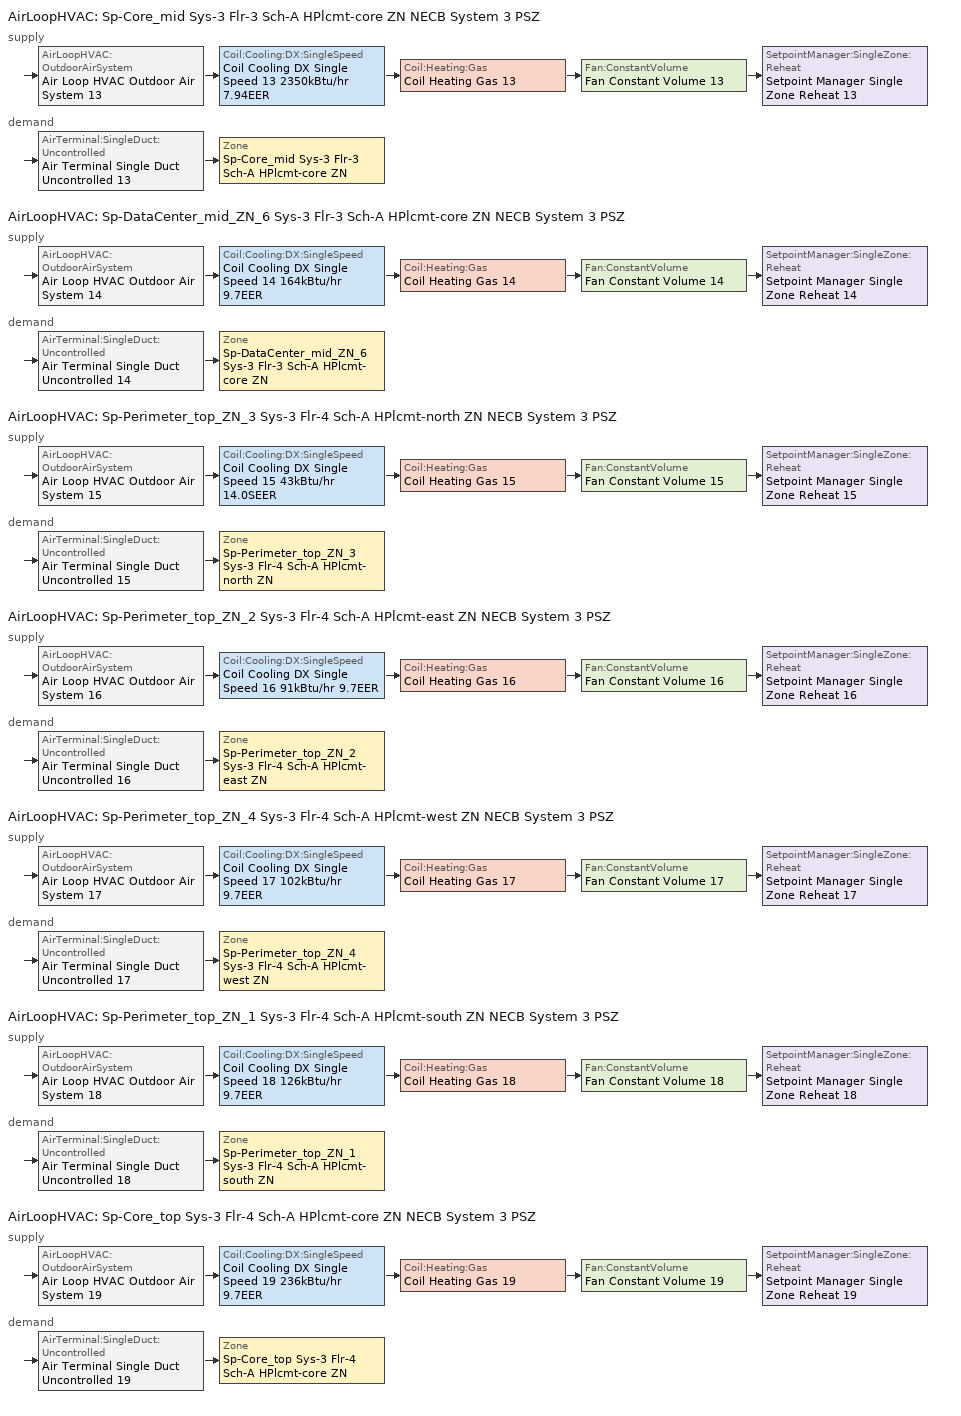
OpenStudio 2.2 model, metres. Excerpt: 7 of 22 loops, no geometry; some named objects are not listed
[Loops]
AirLoopHVAC 'Sp-Core_mid Sys-3 Flr-3 Sch-A HPlcmt-core ZN NECB System 3 PSZ'
 supply: AirLoopHVAC:OutdoorAirSystem 'Air Loop HVAC Outdoor Air System 13' > Coil:Cooling:DX:SingleSpeed 'Coil Cooling DX Single Speed 13 2350kBtu/hr 7.94EER' > Coil:Heating:Gas 'Coil Heating Gas 13' > Fan:ConstantVolume 'Fan Constant Volume 13' > SetpointManager:SingleZone:Reheat 'Setpoint Manager Single Zone Reheat 13'
 demand: AirTerminal:SingleDuct:Uncontrolled 'Air Terminal Single Duct Uncontrolled 13' > Zone 'Sp-Core_mid Sys-3 Flr-3 Sch-A HPlcmt-core ZN'
AirLoopHVAC 'Sp-DataCenter_mid_ZN_6 Sys-3 Flr-3 Sch-A HPlcmt-core ZN NECB System 3 PSZ'
 supply: AirLoopHVAC:OutdoorAirSystem 'Air Loop HVAC Outdoor Air System 14' > Coil:Cooling:DX:SingleSpeed 'Coil Cooling DX Single Speed 14 164kBtu/hr 9.7EER' > Coil:Heating:Gas 'Coil Heating Gas 14' > Fan:ConstantVolume 'Fan Constant Volume 14' > SetpointManager:SingleZone:Reheat 'Setpoint Manager Single Zone Reheat 14'
 demand: AirTerminal:SingleDuct:Uncontrolled 'Air Terminal Single Duct Uncontrolled 14' > Zone 'Sp-DataCenter_mid_ZN_6 Sys-3 Flr-3 Sch-A HPlcmt-core ZN'
AirLoopHVAC 'Sp-Perimeter_top_ZN_3 Sys-3 Flr-4 Sch-A HPlcmt-north ZN NECB System 3 PSZ'
 supply: AirLoopHVAC:OutdoorAirSystem 'Air Loop HVAC Outdoor Air System 15' > Coil:Cooling:DX:SingleSpeed 'Coil Cooling DX Single Speed 15 43kBtu/hr 14.0SEER' > Coil:Heating:Gas 'Coil Heating Gas 15' > Fan:ConstantVolume 'Fan Constant Volume 15' > SetpointManager:SingleZone:Reheat 'Setpoint Manager Single Zone Reheat 15'
 demand: AirTerminal:SingleDuct:Uncontrolled 'Air Terminal Single Duct Uncontrolled 15' > Zone 'Sp-Perimeter_top_ZN_3 Sys-3 Flr-4 Sch-A HPlcmt-north ZN'
AirLoopHVAC 'Sp-Perimeter_top_ZN_2 Sys-3 Flr-4 Sch-A HPlcmt-east ZN NECB System 3 PSZ'
 supply: AirLoopHVAC:OutdoorAirSystem 'Air Loop HVAC Outdoor Air System 16' > Coil:Cooling:DX:SingleSpeed 'Coil Cooling DX Single Speed 16 91kBtu/hr 9.7EER' > Coil:Heating:Gas 'Coil Heating Gas 16' > Fan:ConstantVolume 'Fan Constant Volume 16' > SetpointManager:SingleZone:Reheat 'Setpoint Manager Single Zone Reheat 16'
 demand: AirTerminal:SingleDuct:Uncontrolled 'Air Terminal Single Duct Uncontrolled 16' > Zone 'Sp-Perimeter_top_ZN_2 Sys-3 Flr-4 Sch-A HPlcmt-east ZN'
AirLoopHVAC 'Sp-Perimeter_top_ZN_4 Sys-3 Flr-4 Sch-A HPlcmt-west ZN NECB System 3 PSZ'
 supply: AirLoopHVAC:OutdoorAirSystem 'Air Loop HVAC Outdoor Air System 17' > Coil:Cooling:DX:SingleSpeed 'Coil Cooling DX Single Speed 17 102kBtu/hr 9.7EER' > Coil:Heating:Gas 'Coil Heating Gas 17' > Fan:ConstantVolume 'Fan Constant Volume 17' > SetpointManager:SingleZone:Reheat 'Setpoint Manager Single Zone Reheat 17'
 demand: AirTerminal:SingleDuct:Uncontrolled 'Air Terminal Single Duct Uncontrolled 17' > Zone 'Sp-Perimeter_top_ZN_4 Sys-3 Flr-4 Sch-A HPlcmt-west ZN'
AirLoopHVAC 'Sp-Perimeter_top_ZN_1 Sys-3 Flr-4 Sch-A HPlcmt-south ZN NECB System 3 PSZ'
 supply: AirLoopHVAC:OutdoorAirSystem 'Air Loop HVAC Outdoor Air System 18' > Coil:Cooling:DX:SingleSpeed 'Coil Cooling DX Single Speed 18 126kBtu/hr 9.7EER' > Coil:Heating:Gas 'Coil Heating Gas 18' > Fan:ConstantVolume 'Fan Constant Volume 18' > SetpointManager:SingleZone:Reheat 'Setpoint Manager Single Zone Reheat 18'
 demand: AirTerminal:SingleDuct:Uncontrolled 'Air Terminal Single Duct Uncontrolled 18' > Zone 'Sp-Perimeter_top_ZN_1 Sys-3 Flr-4 Sch-A HPlcmt-south ZN'
AirLoopHVAC 'Sp-Core_top Sys-3 Flr-4 Sch-A HPlcmt-core ZN NECB System 3 PSZ'
 supply: AirLoopHVAC:OutdoorAirSystem 'Air Loop HVAC Outdoor Air System 19' > Coil:Cooling:DX:SingleSpeed 'Coil Cooling DX Single Speed 19 236kBtu/hr 9.7EER' > Coil:Heating:Gas 'Coil Heating Gas 19' > Fan:ConstantVolume 'Fan Constant Volume 19' > SetpointManager:SingleZone:Reheat 'Setpoint Manager Single Zone Reheat 19'
 demand: AirTerminal:SingleDuct:Uncontrolled 'Air Terminal Single Duct Uncontrolled 19' > Zone 'Sp-Core_top Sys-3 Flr-4 Sch-A HPlcmt-core ZN'
[Sizing:Zone] Zone Cooling Design Supply Air Temperature Input Method=SupplyAirTemperature; Zone Cooling Design Supply Air Temperature {C}=13; Zone Cooling Design Supply Air Temperature Difference {deltaC}=11.11; Zone Heating Design Supply Air Temperature Input Method=SupplyAirTemperature; Zone Heating Design Supply Air Temperature {C}=43; Zone Heating Design Supply Air Temperature Difference {deltaC}=11.11; Zone Cooling Design Supply Air Humidity Ratio {kg-H2O/kg-air}=0.0085; Zone Heating Design Supply Air Humidity Ratio {kg-H2O/kg-air}=0.008; Zone Heating Sizing Factor=1.3; Zone Cooling Sizing Factor=1.1; Cooling Design Air Flow Method=DesignDay; Heating Design Air Flow Method=DesignDay; Account for Dedicated Outdoor Air System=No; Dedicated Outdoor Air System Control Strategy=NeutralSupplyAir; Dedicated Outdoor Air Low Setpoint Temperature for Design {C}=autosize; Dedicated Outdoor Air High Setpoint Temperature for Design {C}=autosize
Sp-Core_mid Sys-3 Flr-3 Sch-A HPlcmt-core ZN; Sp-DataCenter_mid_ZN_6 Sys-3 Flr-3 Sch-A HPlcmt-core ZN; Sp-Perimeter_top_ZN_3 Sys-3 Flr-4 Sch-A HPlcmt-north ZN; Sp-Perimeter_top_ZN_2 Sys-3 Flr-4 Sch-A HPlcmt-east ZN; Sp-Perimeter_top_ZN_4 Sys-3 Flr-4 Sch-A HPlcmt-west ZN; Sp-Perimeter_top_ZN_1 Sys-3 Flr-4 Sch-A HPlcmt-south ZN; Sp-Core_top Sys-3 Flr-4 Sch-A HPlcmt-core ZN
[Zone equipment]
Sp-Core_mid Sys-3 Flr-3 Sch-A HPlcmt-core ZN: Air Terminal Single Duct Uncontrolled 13, Zone HVAC Baseboard Convective Water 13
Sp-DataCenter_mid_ZN_6 Sys-3 Flr-3 Sch-A HPlcmt-core ZN: Air Terminal Single Duct Uncontrolled 14, Zone HVAC Baseboard Convective Water 14
Sp-Perimeter_top_ZN_3 Sys-3 Flr-4 Sch-A HPlcmt-north ZN: Air Terminal Single Duct Uncontrolled 15, Zone HVAC Baseboard Convective Water 15
Sp-Perimeter_top_ZN_2 Sys-3 Flr-4 Sch-A HPlcmt-east ZN: Air Terminal Single Duct Uncontrolled 16, Zone HVAC Baseboard Convective Water 16
Sp-Perimeter_top_ZN_4 Sys-3 Flr-4 Sch-A HPlcmt-west ZN: Air Terminal Single Duct Uncontrolled 17, Zone HVAC Baseboard Convective Water 17
Sp-Perimeter_top_ZN_1 Sys-3 Flr-4 Sch-A HPlcmt-south ZN: Air Terminal Single Duct Uncontrolled 18, Zone HVAC Baseboard Convective Water 18
Sp-Core_top Sys-3 Flr-4 Sch-A HPlcmt-core ZN: Air Terminal Single Duct Uncontrolled 19, Zone HVAC Baseboard Convective Water 19
[AirLoopHVAC] Design Supply Air Flow Rate {m3/s}=AutoSize
Name | Availability Schedule | Availability Manager
Sp-Core_mid Sys-3 Flr-3 Sch-A HPlcmt-core ZN NECB System 3 PSZ | Sp-Core_mid Sys-3 Flr-3 Sch-A HPlcmt-core ZN NECB System 3 PSZ Occ Sch | Availability Manager Night Cycle 3
Sp-DataCenter_mid_ZN_6 Sys-3 Flr-3 Sch-A HPlcmt-core ZN NECB System 3 PSZ | Sp-DataCenter_mid_ZN_6 Sys-3 Flr-3 Sch-A HPlcmt-core ZN NECB System 3 PSZ Occ Sch | Availability Manager Night Cycle 6
Sp-Perimeter_top_ZN_3 Sys-3 Flr-4 Sch-A HPlcmt-north ZN NECB System 3 PSZ | Sp-Perimeter_top_ZN_3 Sys-3 Flr-4 Sch-A HPlcmt-north ZN NECB System 3 PSZ Occ Sch | Availability Manager Night Cycle 17
Sp-Perimeter_top_ZN_2 Sys-3 Flr-4 Sch-A HPlcmt-east ZN NECB System 3 PSZ | Sp-Perimeter_top_ZN_2 Sys-3 Flr-4 Sch-A HPlcmt-east ZN NECB System 3 PSZ Occ Sch | Availability Manager Night Cycle 16
Sp-Perimeter_top_ZN_4 Sys-3 Flr-4 Sch-A HPlcmt-west ZN NECB System 3 PSZ | Sp-Perimeter_top_ZN_4 Sys-3 Flr-4 Sch-A HPlcmt-west ZN NECB System 3 PSZ Occ Sch | Availability Manager Night Cycle 18
Sp-Perimeter_top_ZN_1 Sys-3 Flr-4 Sch-A HPlcmt-south ZN NECB System 3 PSZ | Sp-Perimeter_top_ZN_1 Sys-3 Flr-4 Sch-A HPlcmt-south ZN NECB System 3 PSZ Occ Sch | Availability Manager Night Cycle 15
Sp-Core_top Sys-3 Flr-4 Sch-A HPlcmt-core ZN NECB System 3 PSZ | Sp-Core_top Sys-3 Flr-4 Sch-A HPlcmt-core ZN NECB System 3 PSZ Occ Sch | Availability Manager Night Cycle 4
[Sizing:System] Type of Load to Size On=Sensible; Design Outdoor Air Flow Rate {m3/s}=Autosize; Minimum System Air Flow Ratio=1; Preheat Design Temperature {C}=7; Preheat Design Humidity Ratio {kg-H2O/kg-Air}=0.008; Precool Design Temperature {C}=13; Precool Design Humidity Ratio {kg-H2O/kg-Air}=0.008; Central Cooling Design Supply Air Temperature {C}=13; Central Heating Design Supply Air Temperature {C}=43; Sizing Option=NonCoincident; 100% Outdoor Air in Cooling=No; 100% Outdoor Air in Heating=No; Central Cooling Design Supply Air Humidity Ratio {kg-H2O/kg-Air}=0.0085; Central Heating Design Supply Air Humidity Ratio {kg-H2O/kg-Air}=0.008; Cooling Design Air Flow Method=DesignDay; Cooling Design Air Flow Rate {m3/s}=0; Heating Design Air Flow Method=DesignDay; Heating Design Air Flow Rate {m3/s}=0; System Outdoor Air Method=ZoneSum; Zone Maximum Outdoor Air Fraction=1; Cooling Supply Air Flow Rate Per Floor Area {m3/s-m2}=0.00996765; Cooling Fraction of Autosized Cooling Supply Air Flow Rate=1; Cooling Supply Air Flow Rate Per Unit Cooling Capacity {m3/s-W}=3.94755e-05; Heating Supply Air Flow Rate Per Floor Area {m3/s-m2}=0.00996765; Heating Fraction of Autosized Heating Supply Air Flow Rate=1; Heating Fraction of Autosized Cooling Supply Air Flow Rate=1; Heating Supply Air Flow Rate Per Unit Heating Capacity {m3/s-W}=3.15882e-05; Cooling Design Capacity Method=CoolingDesignCapacity; Cooling Design Capacity {W}=autosize; Cooling Design Capacity Per Floor Area {W/m2}=234.7; Fraction of Autosized Cooling Design Capacity=1; Heating Design Capacity Method=HeatingDesignCapacity; Heating Design Capacity {W}=autosize; Heating Design Capacity Per Floor Area {W/m2}=157; Fraction of Autosized Heating Design Capacity=1; Central Cooling Capacity Control Method=OnOff
Sp-Core_mid Sys-3 Flr-3 Sch-A HPlcmt-core ZN NECB System 3 PSZ; Sp-DataCenter_mid_ZN_6 Sys-3 Flr-3 Sch-A HPlcmt-core ZN NECB System 3 PSZ; Sp-Perimeter_top_ZN_3 Sys-3 Flr-4 Sch-A HPlcmt-north ZN NECB System 3 PSZ; Sp-Perimeter_top_ZN_2 Sys-3 Flr-4 Sch-A HPlcmt-east ZN NECB System 3 PSZ; Sp-Perimeter_top_ZN_4 Sys-3 Flr-4 Sch-A HPlcmt-west ZN NECB System 3 PSZ; Sp-Perimeter_top_ZN_1 Sys-3 Flr-4 Sch-A HPlcmt-south ZN NECB System 3 PSZ; Sp-Core_top Sys-3 Flr-4 Sch-A HPlcmt-core ZN NECB System 3 PSZ
[Fan:ConstantVolume] Availability Schedule=Always On Discrete; Fan Efficiency=0.39975; Pressure Rise {Pa}=640; Maximum Flow Rate {m3/s}=AutoSize; Motor Efficiency=0.615
Fan Constant Volume 13; Fan Constant Volume 14; Fan Constant Volume 15; Fan Constant Volume 16; Fan Constant Volume 17; Fan Constant Volume 18; Fan Constant Volume 19
[Coil:Heating:Gas] Availability Schedule=Always On Discrete; Gas Burner Efficiency=0.8; Nominal Capacity {W}=AutoSize; Parasitic Electric Load {W}=0; Parasitic Gas Load {W}=0
Coil Heating Gas 13; Coil Heating Gas 14; Coil Heating Gas 15; Coil Heating Gas 16; Coil Heating Gas 17; Coil Heating Gas 18; Coil Heating Gas 19
[Coil:Cooling:DX:SingleSpeed] Availability Schedule=Always On Discrete; Rated Total Cooling Capacity {W}=autosize; Rated Sensible Heat Ratio=autosize; Rated Air Flow Rate {m3/s}=autosize; Rated Evaporator Fan Power Per Volume Flow Rate {W/(m3/s)}=773.3; Condenser Type=AirCooled; Evaporative Condenser Effectiveness=0; Evaporative Condenser Air Flow Rate {m3/s}=Autosize; Evaporative Condenser Pump Rated Power Consumption {W}=Autosize; Crankcase Heater Capacity {W}=0; Maximum Outdoor Dry-Bulb Temperature for Crankcase Heater Operation {C}=0; Basin Heater Capacity {W/K}=0; Basin Heater Setpoint Temperature {C}=10
Name | Rated COP {W/W} | Total Cooling Capacity Function of Temperature Curve | Total Cooling Capacity Function of Flow Fraction Curve | Energy Input Ratio Function of Temperature Curve | Energy Input Ratio Function of Flow Fraction Curve | Part Load Fraction Correlation Curve
Coil Cooling DX Single Speed 13 2350kBtu/hr 7.94EER | 4.14649 | DXCOOL-NECB2011-REF-CAPFT 4 | DXCOOL-NECB2011-REF-CAPFFLOW 4 | DXCOOL-NECB2011-REF-COOLEIRFT 4 | DXCOOL-NECB2011-REF-COOLEIRFFLOW 4 | DXCOOL-NECB2011-REF-COOLPLFFPLR 4
Coil Cooling DX Single Speed 14 164kBtu/hr 9.7EER | 3.40333 | DXCOOL-NECB2011-REF-CAPFT 5 | DXCOOL-NECB2011-REF-CAPFFLOW 5 | DXCOOL-NECB2011-REF-COOLEIRFT 5 | DXCOOL-NECB2011-REF-COOLEIRFFLOW 5 | DXCOOL-NECB2011-REF-COOLPLFFPLR 5
Coil Cooling DX Single Speed 15 43kBtu/hr 14.0SEER | 3.8248 | DXCOOL-NECB2011-REF-CAPFT 6 | DXCOOL-NECB2011-REF-CAPFFLOW 6 | DXCOOL-NECB2011-REF-COOLEIRFT 6 | DXCOOL-NECB2011-REF-COOLEIRFFLOW 6 | DXCOOL-NECB2011-REF-COOLPLFFPLR 6
Coil Cooling DX Single Speed 16 91kBtu/hr 9.7EER | 3.34766 | DXCOOL-NECB2011-REF-CAPFT 7 | DXCOOL-NECB2011-REF-CAPFFLOW 7 | DXCOOL-NECB2011-REF-COOLEIRFT 7 | DXCOOL-NECB2011-REF-COOLEIRFFLOW 7 | DXCOOL-NECB2011-REF-COOLPLFFPLR 7
Coil Cooling DX Single Speed 17 102kBtu/hr 9.7EER | 3.35606 | DXCOOL-NECB2011-REF-CAPFT 8 | DXCOOL-NECB2011-REF-CAPFFLOW 8 | DXCOOL-NECB2011-REF-COOLEIRFT 8 | DXCOOL-NECB2011-REF-COOLEIRFFLOW 8 | DXCOOL-NECB2011-REF-COOLPLFFPLR 8
Coil Cooling DX Single Speed 18 126kBtu/hr 9.7EER | 3.37446 | DXCOOL-NECB2011-REF-CAPFT 9 | DXCOOL-NECB2011-REF-CAPFFLOW 9 | DXCOOL-NECB2011-REF-COOLEIRFT 9 | DXCOOL-NECB2011-REF-COOLEIRFFLOW 9 | DXCOOL-NECB2011-REF-COOLPLFFPLR 9
Coil Cooling DX Single Speed 19 236kBtu/hr 9.7EER | 3.45816 | DXCOOL-NECB2011-REF-CAPFT 10 | DXCOOL-NECB2011-REF-CAPFFLOW 10 | DXCOOL-NECB2011-REF-COOLEIRFT 10 | DXCOOL-NECB2011-REF-COOLEIRFFLOW 10 | DXCOOL-NECB2011-REF-COOLPLFFPLR 10
[Controller:OutdoorAir] Minimum Outdoor Air Flow Rate {m3/s}=0; Maximum Outdoor Air Flow Rate {m3/s}=Autosize; Economizer Control Action Type=ModulateFlow; Lockout Type=NoLockout; Minimum Limit Type=FixedMinimum; High Humidity Control=No
Name | Economizer Control Type | Minimum Outdoor Air Schedule | Controller Mechanical Ventilation | Heat Recovery Bypass Control Type | Economizer Maximum Limit Dry-Bulb Temperature {C} | Economizer Maximum Limit Enthalpy {J/kg} | Economizer Minimum Limit Dry-Bulb Temperature {C}
Controller Outdoor Air 13 | DifferentialEnthalpy | Sp-Core_mid Sys-3 Flr-3 Sch-A HPlcmt-core ZN NECB System 3 PSZ Occ Sch | Controller Mechanical Ventilation 13 | BypassWhenOAFlowGreaterThanMinimum
Controller Outdoor Air 14 | DifferentialEnthalpy | Sp-DataCenter_mid_ZN_6 Sys-3 Flr-3 Sch-A HPlcmt-core ZN NECB System 3 PSZ Occ Sch | Controller Mechanical Ventilation 14 | BypassWhenWithinEconomizerLimits
Controller Outdoor Air 15 | NoEconomizer | Sp-Perimeter_top_ZN_3 Sys-3 Flr-4 Sch-A HPlcmt-north ZN NECB System 3 PSZ Occ Sch | Controller Mechanical Ventilation 15 | BypassWhenWithinEconomizerLimits | 28 | 64000 | -100
Controller Outdoor Air 16 | DifferentialEnthalpy | Sp-Perimeter_top_ZN_2 Sys-3 Flr-4 Sch-A HPlcmt-east ZN NECB System 3 PSZ Occ Sch | Controller Mechanical Ventilation 16 | BypassWhenWithinEconomizerLimits
Controller Outdoor Air 17 | DifferentialEnthalpy | Sp-Perimeter_top_ZN_4 Sys-3 Flr-4 Sch-A HPlcmt-west ZN NECB System 3 PSZ Occ Sch | Controller Mechanical Ventilation 17 | BypassWhenWithinEconomizerLimits
Controller Outdoor Air 18 | DifferentialEnthalpy | Sp-Perimeter_top_ZN_1 Sys-3 Flr-4 Sch-A HPlcmt-south ZN NECB System 3 PSZ Occ Sch | Controller Mechanical Ventilation 18 | BypassWhenWithinEconomizerLimits
Controller Outdoor Air 19 | DifferentialEnthalpy | Sp-Core_top Sys-3 Flr-4 Sch-A HPlcmt-core ZN NECB System 3 PSZ Occ Sch | Controller Mechanical Ventilation 19 | BypassWhenWithinEconomizerLimits
[Controller:MechanicalVentilation] Availability Schedule=Always On Discrete; System Outdoor Air Method=ZoneSum
Controller Mechanical Ventilation 13; Controller Mechanical Ventilation 14; Controller Mechanical Ventilation 15; Controller Mechanical Ventilation 16; Controller Mechanical Ventilation 17; Controller Mechanical Ventilation 18; Controller Mechanical Ventilation 19
[AirLoopHVAC:OutdoorAirSystem]
Name | Controller
Air Loop HVAC Outdoor Air System 13 | Controller Outdoor Air 13
Air Loop HVAC Outdoor Air System 14 | Controller Outdoor Air 14
Air Loop HVAC Outdoor Air System 15 | Controller Outdoor Air 15
Air Loop HVAC Outdoor Air System 16 | Controller Outdoor Air 16
Air Loop HVAC Outdoor Air System 17 | Controller Outdoor Air 17
Air Loop HVAC Outdoor Air System 18 | Controller Outdoor Air 18
Air Loop HVAC Outdoor Air System 19 | Controller Outdoor Air 19
[SetpointManager:SingleZone:Reheat] Minimum Supply Air Temperature {C}=13; Maximum Supply Air Temperature {C}=43
Name | Control Zone
Setpoint Manager Single Zone Reheat 13 | Sp-Core_mid Sys-3 Flr-3 Sch-A HPlcmt-core ZN
Setpoint Manager Single Zone Reheat 14 | Sp-DataCenter_mid_ZN_6 Sys-3 Flr-3 Sch-A HPlcmt-core ZN
Setpoint Manager Single Zone Reheat 15 | Sp-Perimeter_top_ZN_3 Sys-3 Flr-4 Sch-A HPlcmt-north ZN
Setpoint Manager Single Zone Reheat 16 | Sp-Perimeter_top_ZN_2 Sys-3 Flr-4 Sch-A HPlcmt-east ZN
Setpoint Manager Single Zone Reheat 17 | Sp-Perimeter_top_ZN_4 Sys-3 Flr-4 Sch-A HPlcmt-west ZN
Setpoint Manager Single Zone Reheat 18 | Sp-Perimeter_top_ZN_1 Sys-3 Flr-4 Sch-A HPlcmt-south ZN
Setpoint Manager Single Zone Reheat 19 | Sp-Core_top Sys-3 Flr-4 Sch-A HPlcmt-core ZN
[AirTerminal:SingleDuct:Uncontrolled] Availability Schedule=Always On Discrete; Maximum Air Flow Rate {m3/s}=AutoSize
Air Terminal Single Duct Uncontrolled 13; Air Terminal Single Duct Uncontrolled 14; Air Terminal Single Duct Uncontrolled 15; Air Terminal Single Duct Uncontrolled 16; Air Terminal Single Duct Uncontrolled 17; Air Terminal Single Duct Uncontrolled 18; Air Terminal Single Duct Uncontrolled 19
[AvailabilityManager:NightCycle] Control Type=CycleOnAny; Thermostat Tolerance {deltaC}=1; Cycling Run Time {s}=3600
Availability Manager Night Cycle 3; Availability Manager Night Cycle 4; Availability Manager Night Cycle 6; Availability Manager Night Cycle 15; Availability Manager Night Cycle 16; Availability Manager Night Cycle 17; Availability Manager Night Cycle 18
[Schedule:Ruleset]
Name | Default Day Schedule | Summer Design Day Schedule | Winter Design Day Schedule
Sp-Core_mid Sys-3 Flr-3 Sch-A HPlcmt-core ZN NECB System 3 PSZ Occ Sch | Sp-Core_mid Sys-3 Flr-3 Sch-A HPlcmt-core ZN NECB System 3 PSZ Occ Sch Default | Sp-Core_mid Sys-3 Flr-3 Sch-A HPlcmt-core ZN NECB System 3 PSZ Occ Sch Summer Design Day | Sp-Core_mid Sys-3 Flr-3 Sch-A HPlcmt-core ZN NECB System 3 PSZ Occ Sch Winter Design Day
Sp-Core_top Sys-3 Flr-4 Sch-A HPlcmt-core ZN NECB System 3 PSZ Occ Sch | Sp-Core_top Sys-3 Flr-4 Sch-A HPlcmt-core ZN NECB System 3 PSZ Occ Sch Default | Sp-Core_top Sys-3 Flr-4 Sch-A HPlcmt-core ZN NECB System 3 PSZ Occ Sch Summer Design Day | Sp-Core_top Sys-3 Flr-4 Sch-A HPlcmt-core ZN NECB System 3 PSZ Occ Sch Winter Design Day
Sp-DataCenter_mid_ZN_6 Sys-3 Flr-3 Sch-A HPlcmt-core ZN NECB System 3 PSZ Occ Sch | Sp-DataCenter_mid_ZN_6 Sys-3 Flr-3 Sch-A HPlcmt-core ZN NECB System 3 PSZ Occ Sch Default | Sp-DataCenter_mid_ZN_6 Sys-3 Flr-3 Sch-A HPlcmt-core ZN NECB System 3 PSZ Occ Sch Summer Design Day | Sp-DataCenter_mid_ZN_6 Sys-3 Flr-3 Sch-A HPlcmt-core ZN NECB System 3 PSZ Occ Sch Winter Design Day
Sp-Perimeter_top_ZN_1 Sys-3 Flr-4 Sch-A HPlcmt-south ZN NECB System 3 PSZ Occ Sch | Sp-Perimeter_top_ZN_1 Sys-3 Flr-4 Sch-A HPlcmt-south ZN NECB System 3 PSZ Occ Sch Default | Sp-Perimeter_top_ZN_1 Sys-3 Flr-4 Sch-A HPlcmt-south ZN NECB System 3 PSZ Occ Sch Summer Design Day | Sp-Perimeter_top_ZN_1 Sys-3 Flr-4 Sch-A HPlcmt-south ZN NECB System 3 PSZ Occ Sch Winter Design Day
Sp-Perimeter_top_ZN_2 Sys-3 Flr-4 Sch-A HPlcmt-east ZN NECB System 3 PSZ Occ Sch | Sp-Perimeter_top_ZN_2 Sys-3 Flr-4 Sch-A HPlcmt-east ZN NECB System 3 PSZ Occ Sch Default | Sp-Perimeter_top_ZN_2 Sys-3 Flr-4 Sch-A HPlcmt-east ZN NECB System 3 PSZ Occ Sch Summer Design Day | Sp-Perimeter_top_ZN_2 Sys-3 Flr-4 Sch-A HPlcmt-east ZN NECB System 3 PSZ Occ Sch Winter Design Day
Sp-Perimeter_top_ZN_3 Sys-3 Flr-4 Sch-A HPlcmt-north ZN NECB System 3 PSZ Occ Sch | Sp-Perimeter_top_ZN_3 Sys-3 Flr-4 Sch-A HPlcmt-north ZN NECB System 3 PSZ Occ Sch Default | Sp-Perimeter_top_ZN_3 Sys-3 Flr-4 Sch-A HPlcmt-north ZN NECB System 3 PSZ Occ Sch Summer Design Day | Sp-Perimeter_top_ZN_3 Sys-3 Flr-4 Sch-A HPlcmt-north ZN NECB System 3 PSZ Occ Sch Winter Design Day
Sp-Perimeter_top_ZN_4 Sys-3 Flr-4 Sch-A HPlcmt-west ZN NECB System 3 PSZ Occ Sch | Sp-Perimeter_top_ZN_4 Sys-3 Flr-4 Sch-A HPlcmt-west ZN NECB System 3 PSZ Occ Sch Default | Sp-Perimeter_top_ZN_4 Sys-3 Flr-4 Sch-A HPlcmt-west ZN NECB System 3 PSZ Occ Sch Summer Design Day | Sp-Perimeter_top_ZN_4 Sys-3 Flr-4 Sch-A HPlcmt-west ZN NECB System 3 PSZ Occ Sch Winter Design Day
[Schedule:Day]
Sp-Core_mid Sys-3 Flr-3 Sch-A HPlcmt-core ZN NECB System 3 PSZ Occ Sch Default; Sp-Core_mid Sys-3 Flr-3 Sch-A HPlcmt-core ZN NECB System 3 PSZ Occ Sch Winter Design Day; Sp-Core_mid Sys-3 Flr-3 Sch-A HPlcmt-core ZN NECB System 3 PSZ Occ Sch Summer Design Day; Sp-Core_top Sys-3 Flr-4 Sch-A HPlcmt-core ZN NECB System 3 PSZ Occ Sch Default; Sp-Core_top Sys-3 Flr-4 Sch-A HPlcmt-core ZN NECB System 3 PSZ Occ Sch Winter Design Day; Sp-Core_top Sys-3 Flr-4 Sch-A HPlcmt-core ZN NECB System 3 PSZ Occ Sch Summer Design Day; Sp-DataCenter_mid_ZN_6 Sys-3 Flr-3 Sch-A HPlcmt-core ZN NECB System 3 PSZ Occ Sch Default; Sp-DataCenter_mid_ZN_6 Sys-3 Flr-3 Sch-A HPlcmt-core ZN NECB System 3 PSZ Occ Sch Winter Design Day; Sp-DataCenter_mid_ZN_6 Sys-3 Flr-3 Sch-A HPlcmt-core ZN NECB System 3 PSZ Occ Sch Summer Design Day; Sp-Perimeter_top_ZN_1 Sys-3 Flr-4 Sch-A HPlcmt-south ZN NECB System 3 PSZ Occ Sch Default; Sp-Perimeter_top_ZN_1 Sys-3 Flr-4 Sch-A HPlcmt-south ZN NECB System 3 PSZ Occ Sch Winter Design Day; Sp-Perimeter_top_ZN_1 Sys-3 Flr-4 Sch-A HPlcmt-south ZN NECB System 3 PSZ Occ Sch Summer Design Day; Sp-Perimeter_top_ZN_2 Sys-3 Flr-4 Sch-A HPlcmt-east ZN NECB System 3 PSZ Occ Sch Default; Sp-Perimeter_top_ZN_2 Sys-3 Flr-4 Sch-A HPlcmt-east ZN NECB System 3 PSZ Occ Sch Winter Design Day; Sp-Perimeter_top_ZN_2 Sys-3 Flr-4 Sch-A HPlcmt-east ZN NECB System 3 PSZ Occ Sch Summer Design Day; Sp-Perimeter_top_ZN_3 Sys-3 Flr-4 Sch-A HPlcmt-north ZN NECB System 3 PSZ Occ Sch Default; Sp-Perimeter_top_ZN_3 Sys-3 Flr-4 Sch-A HPlcmt-north ZN NECB System 3 PSZ Occ Sch Winter Design Day; Sp-Perimeter_top_ZN_3 Sys-3 Flr-4 Sch-A HPlcmt-north ZN NECB System 3 PSZ Occ Sch Summer Design Day; Sp-Perimeter_top_ZN_4 Sys-3 Flr-4 Sch-A HPlcmt-west ZN NECB System 3 PSZ Occ Sch Default; Sp-Perimeter_top_ZN_4 Sys-3 Flr-4 Sch-A HPlcmt-west ZN NECB System 3 PSZ Occ Sch Winter Design Day; Sp-Perimeter_top_ZN_4 Sys-3 Flr-4 Sch-A HPlcmt-west ZN NECB System 3 PSZ Occ Sch Summer Design Day: 24, 0, 1
Sp-Core_mid Sys-3 Flr-3 Sch-A HPlcmt-core ZN NECB System 3 PSZ Occ Sch Monday; Sp-Core_mid Sys-3 Flr-3 Sch-A HPlcmt-core ZN NECB System 3 PSZ Occ Sch Tuesday; Sp-Core_mid Sys-3 Flr-3 Sch-A HPlcmt-core ZN NECB System 3 PSZ Occ Sch Wednesday; Sp-Core_mid Sys-3 Flr-3 Sch-A HPlcmt-core ZN NECB System 3 PSZ Occ Sch Thursday; Sp-Core_mid Sys-3 Flr-3 Sch-A HPlcmt-core ZN NECB System 3 PSZ Occ Sch Friday; Sp-Core_top Sys-3 Flr-4 Sch-A HPlcmt-core ZN NECB System 3 PSZ Occ Sch Monday; Sp-Core_top Sys-3 Flr-4 Sch-A HPlcmt-core ZN NECB System 3 PSZ Occ Sch Tuesday; Sp-Core_top Sys-3 Flr-4 Sch-A HPlcmt-core ZN NECB System 3 PSZ Occ Sch Wednesday; Sp-Core_top Sys-3 Flr-4 Sch-A HPlcmt-core ZN NECB System 3 PSZ Occ Sch Thursday; Sp-Core_top Sys-3 Flr-4 Sch-A HPlcmt-core ZN NECB System 3 PSZ Occ Sch Friday; Sp-DataCenter_mid_ZN_6 Sys-3 Flr-3 Sch-A HPlcmt-core ZN NECB System 3 PSZ Occ Sch Monday; Sp-DataCenter_mid_ZN_6 Sys-3 Flr-3 Sch-A HPlcmt-core ZN NECB System 3 PSZ Occ Sch Tuesday; Sp-DataCenter_mid_ZN_6 Sys-3 Flr-3 Sch-A HPlcmt-core ZN NECB System 3 PSZ Occ Sch Wednesday; Sp-DataCenter_mid_ZN_6 Sys-3 Flr-3 Sch-A HPlcmt-core ZN NECB System 3 PSZ Occ Sch Thursday; Sp-DataCenter_mid_ZN_6 Sys-3 Flr-3 Sch-A HPlcmt-core ZN NECB System 3 PSZ Occ Sch Friday; Sp-Perimeter_top_ZN_1 Sys-3 Flr-4 Sch-A HPlcmt-south ZN NECB System 3 PSZ Occ Sch Monday; Sp-Perimeter_top_ZN_1 Sys-3 Flr-4 Sch-A HPlcmt-south ZN NECB System 3 PSZ Occ Sch Tuesday; Sp-Perimeter_top_ZN_1 Sys-3 Flr-4 Sch-A HPlcmt-south ZN NECB System 3 PSZ Occ Sch Wednesday; Sp-Perimeter_top_ZN_1 Sys-3 Flr-4 Sch-A HPlcmt-south ZN NECB System 3 PSZ Occ Sch Thursday; Sp-Perimeter_top_ZN_1 Sys-3 Flr-4 Sch-A HPlcmt-south ZN NECB System 3 PSZ Occ Sch Friday; Sp-Perimeter_top_ZN_2 Sys-3 Flr-4 Sch-A HPlcmt-east ZN NECB System 3 PSZ Occ Sch Monday; Sp-Perimeter_top_ZN_2 Sys-3 Flr-4 Sch-A HPlcmt-east ZN NECB System 3 PSZ Occ Sch Tuesday; Sp-Perimeter_top_ZN_2 Sys-3 Flr-4 Sch-A HPlcmt-east ZN NECB System 3 PSZ Occ Sch Wednesday; Sp-Perimeter_top_ZN_2 Sys-3 Flr-4 Sch-A HPlcmt-east ZN NECB System 3 PSZ Occ Sch Thursday; Sp-Perimeter_top_ZN_2 Sys-3 Flr-4 Sch-A HPlcmt-east ZN NECB System 3 PSZ Occ Sch Friday; Sp-Perimeter_top_ZN_3 Sys-3 Flr-4 Sch-A HPlcmt-north ZN NECB System 3 PSZ Occ Sch Monday; Sp-Perimeter_top_ZN_3 Sys-3 Flr-4 Sch-A HPlcmt-north ZN NECB System 3 PSZ Occ Sch Tuesday; Sp-Perimeter_top_ZN_3 Sys-3 Flr-4 Sch-A HPlcmt-north ZN NECB System 3 PSZ Occ Sch Wednesday; Sp-Perimeter_top_ZN_3 Sys-3 Flr-4 Sch-A HPlcmt-north ZN NECB System 3 PSZ Occ Sch Thursday; Sp-Perimeter_top_ZN_3 Sys-3 Flr-4 Sch-A HPlcmt-north ZN NECB System 3 PSZ Occ Sch Friday; Sp-Perimeter_top_ZN_4 Sys-3 Flr-4 Sch-A HPlcmt-west ZN NECB System 3 PSZ Occ Sch Monday; Sp-Perimeter_top_ZN_4 Sys-3 Flr-4 Sch-A HPlcmt-west ZN NECB System 3 PSZ Occ Sch Tuesday; Sp-Perimeter_top_ZN_4 Sys-3 Flr-4 Sch-A HPlcmt-west ZN NECB System 3 PSZ Occ Sch Wednesday; Sp-Perimeter_top_ZN_4 Sys-3 Flr-4 Sch-A HPlcmt-west ZN NECB System 3 PSZ Occ Sch Thursday; Sp-Perimeter_top_ZN_4 Sys-3 Flr-4 Sch-A HPlcmt-west ZN NECB System 3 PSZ Occ Sch Friday: 8, 0, 0, 19, 0, 1, 24, 0, 0
Sp-Core_mid Sys-3 Flr-3 Sch-A HPlcmt-core ZN NECB System 3 PSZ Occ Sch Saturday; Sp-Core_mid Sys-3 Flr-3 Sch-A HPlcmt-core ZN NECB System 3 PSZ Occ Sch Sunday; Sp-Core_top Sys-3 Flr-4 Sch-A HPlcmt-core ZN NECB System 3 PSZ Occ Sch Saturday; Sp-Core_top Sys-3 Flr-4 Sch-A HPlcmt-core ZN NECB System 3 PSZ Occ Sch Sunday; Sp-DataCenter_mid_ZN_6 Sys-3 Flr-3 Sch-A HPlcmt-core ZN NECB System 3 PSZ Occ Sch Saturday; Sp-DataCenter_mid_ZN_6 Sys-3 Flr-3 Sch-A HPlcmt-core ZN NECB System 3 PSZ Occ Sch Sunday; Sp-Perimeter_top_ZN_1 Sys-3 Flr-4 Sch-A HPlcmt-south ZN NECB System 3 PSZ Occ Sch Saturday; Sp-Perimeter_top_ZN_1 Sys-3 Flr-4 Sch-A HPlcmt-south ZN NECB System 3 PSZ Occ Sch Sunday; Sp-Perimeter_top_ZN_2 Sys-3 Flr-4 Sch-A HPlcmt-east ZN NECB System 3 PSZ Occ Sch Saturday; Sp-Perimeter_top_ZN_2 Sys-3 Flr-4 Sch-A HPlcmt-east ZN NECB System 3 PSZ Occ Sch Sunday; Sp-Perimeter_top_ZN_3 Sys-3 Flr-4 Sch-A HPlcmt-north ZN NECB System 3 PSZ Occ Sch Saturday; Sp-Perimeter_top_ZN_3 Sys-3 Flr-4 Sch-A HPlcmt-north ZN NECB System 3 PSZ Occ Sch Sunday; Sp-Perimeter_top_ZN_4 Sys-3 Flr-4 Sch-A HPlcmt-west ZN NECB System 3 PSZ Occ Sch Saturday; Sp-Perimeter_top_ZN_4 Sys-3 Flr-4 Sch-A HPlcmt-west ZN NECB System 3 PSZ Occ Sch Sunday: 24, 0, 0
[Schedule:Rule] Date Specification Type=DateRange; Start Month=1; Start Day=1; End Month=12
Name | Schedule Ruleset | Rule Order | Day Schedule | Apply Monday | End Day | Apply Tuesday | Apply Wednesday | Apply Thursday | Apply Friday | Apply Saturday | Apply Sunday
Sp-Core_mid Sys-3 Flr-3 Sch-A HPlcmt-core ZN NECB System 3 PSZ Occ Sch Monday Rule | Sp-Core_mid Sys-3 Flr-3 Sch-A HPlcmt-core ZN NECB System 3 PSZ Occ Sch | 6 | Sp-Core_mid Sys-3 Flr-3 Sch-A HPlcmt-core ZN NECB System 3 PSZ Occ Sch Monday | Yes | 25
Sp-Core_mid Sys-3 Flr-3 Sch-A HPlcmt-core ZN NECB System 3 PSZ Occ Sch Tuesday Rule | Sp-Core_mid Sys-3 Flr-3 Sch-A HPlcmt-core ZN NECB System 3 PSZ Occ Sch | 5 | Sp-Core_mid Sys-3 Flr-3 Sch-A HPlcmt-core ZN NECB System 3 PSZ Occ Sch Tuesday |  | 26 | Yes
Sp-Core_mid Sys-3 Flr-3 Sch-A HPlcmt-core ZN NECB System 3 PSZ Occ Sch Wednesday Rule | Sp-Core_mid Sys-3 Flr-3 Sch-A HPlcmt-core ZN NECB System 3 PSZ Occ Sch | 4 | Sp-Core_mid Sys-3 Flr-3 Sch-A HPlcmt-core ZN NECB System 3 PSZ Occ Sch Wednesday |  | 27 |  | Yes
Sp-Core_mid Sys-3 Flr-3 Sch-A HPlcmt-core ZN NECB System 3 PSZ Occ Sch Thursday Rule | Sp-Core_mid Sys-3 Flr-3 Sch-A HPlcmt-core ZN NECB System 3 PSZ Occ Sch | 3 | Sp-Core_mid Sys-3 Flr-3 Sch-A HPlcmt-core ZN NECB System 3 PSZ Occ Sch Thursday |  | 28 |  |  | Yes
Sp-Core_mid Sys-3 Flr-3 Sch-A HPlcmt-core ZN NECB System 3 PSZ Occ Sch Friday Rule | Sp-Core_mid Sys-3 Flr-3 Sch-A HPlcmt-core ZN NECB System 3 PSZ Occ Sch | 2 | Sp-Core_mid Sys-3 Flr-3 Sch-A HPlcmt-core ZN NECB System 3 PSZ Occ Sch Friday |  | 29 |  |  |  | Yes
Sp-Core_mid Sys-3 Flr-3 Sch-A HPlcmt-core ZN NECB System 3 PSZ Occ Sch Saturday Rule | Sp-Core_mid Sys-3 Flr-3 Sch-A HPlcmt-core ZN NECB System 3 PSZ Occ Sch | 1 | Sp-Core_mid Sys-3 Flr-3 Sch-A HPlcmt-core ZN NECB System 3 PSZ Occ Sch Saturday |  | 30 |  |  |  |  | Yes
Sp-Core_mid Sys-3 Flr-3 Sch-A HPlcmt-core ZN NECB System 3 PSZ Occ Sch Sunday Rule | Sp-Core_mid Sys-3 Flr-3 Sch-A HPlcmt-core ZN NECB System 3 PSZ Occ Sch | 0 | Sp-Core_mid Sys-3 Flr-3 Sch-A HPlcmt-core ZN NECB System 3 PSZ Occ Sch Sunday |  | 31 |  |  |  |  |  | Yes
Sp-Core_top Sys-3 Flr-4 Sch-A HPlcmt-core ZN NECB System 3 PSZ Occ Sch Monday Rule | Sp-Core_top Sys-3 Flr-4 Sch-A HPlcmt-core ZN NECB System 3 PSZ Occ Sch | 6 | Sp-Core_top Sys-3 Flr-4 Sch-A HPlcmt-core ZN NECB System 3 PSZ Occ Sch Monday | Yes | 25
Sp-Core_top Sys-3 Flr-4 Sch-A HPlcmt-core ZN NECB System 3 PSZ Occ Sch Tuesday Rule | Sp-Core_top Sys-3 Flr-4 Sch-A HPlcmt-core ZN NECB System 3 PSZ Occ Sch | 5 | Sp-Core_top Sys-3 Flr-4 Sch-A HPlcmt-core ZN NECB System 3 PSZ Occ Sch Tuesday |  | 26 | Yes
Sp-Core_top Sys-3 Flr-4 Sch-A HPlcmt-core ZN NECB System 3 PSZ Occ Sch Wednesday Rule | Sp-Core_top Sys-3 Flr-4 Sch-A HPlcmt-core ZN NECB System 3 PSZ Occ Sch | 4 | Sp-Core_top Sys-3 Flr-4 Sch-A HPlcmt-core ZN NECB System 3 PSZ Occ Sch Wednesday |  | 27 |  | Yes
Sp-Core_top Sys-3 Flr-4 Sch-A HPlcmt-core ZN NECB System 3 PSZ Occ Sch Thursday Rule | Sp-Core_top Sys-3 Flr-4 Sch-A HPlcmt-core ZN NECB System 3 PSZ Occ Sch | 3 | Sp-Core_top Sys-3 Flr-4 Sch-A HPlcmt-core ZN NECB System 3 PSZ Occ Sch Thursday |  | 28 |  |  | Yes
Sp-Core_top Sys-3 Flr-4 Sch-A HPlcmt-core ZN NECB System 3 PSZ Occ Sch Friday Rule | Sp-Core_top Sys-3 Flr-4 Sch-A HPlcmt-core ZN NECB System 3 PSZ Occ Sch | 2 | Sp-Core_top Sys-3 Flr-4 Sch-A HPlcmt-core ZN NECB System 3 PSZ Occ Sch Friday |  | 29 |  |  |  | Yes
Sp-Core_top Sys-3 Flr-4 Sch-A HPlcmt-core ZN NECB System 3 PSZ Occ Sch Saturday Rule | Sp-Core_top Sys-3 Flr-4 Sch-A HPlcmt-core ZN NECB System 3 PSZ Occ Sch | 1 | Sp-Core_top Sys-3 Flr-4 Sch-A HPlcmt-core ZN NECB System 3 PSZ Occ Sch Saturday |  | 30 |  |  |  |  | Yes
Sp-Core_top Sys-3 Flr-4 Sch-A HPlcmt-core ZN NECB System 3 PSZ Occ Sch Sunday Rule | Sp-Core_top Sys-3 Flr-4 Sch-A HPlcmt-core ZN NECB System 3 PSZ Occ Sch | 0 | Sp-Core_top Sys-3 Flr-4 Sch-A HPlcmt-core ZN NECB System 3 PSZ Occ Sch Sunday |  | 31 |  |  |  |  |  | Yes
Sp-DataCenter_mid_ZN_6 Sys-3 Flr-3 Sch-A HPlcmt-core ZN NECB System 3 PSZ Occ Sch Monday Rule | Sp-DataCenter_mid_ZN_6 Sys-3 Flr-3 Sch-A HPlcmt-core ZN NECB System 3 PSZ Occ Sch | 6 | Sp-DataCenter_mid_ZN_6 Sys-3 Flr-3 Sch-A HPlcmt-core ZN NECB System 3 PSZ Occ Sch Monday | Yes | 25
Sp-DataCenter_mid_ZN_6 Sys-3 Flr-3 Sch-A HPlcmt-core ZN NECB System 3 PSZ Occ Sch Tuesday Rule | Sp-DataCenter_mid_ZN_6 Sys-3 Flr-3 Sch-A HPlcmt-core ZN NECB System 3 PSZ Occ Sch | 5 | Sp-DataCenter_mid_ZN_6 Sys-3 Flr-3 Sch-A HPlcmt-core ZN NECB System 3 PSZ Occ Sch Tuesday |  | 26 | Yes
Sp-DataCenter_mid_ZN_6 Sys-3 Flr-3 Sch-A HPlcmt-core ZN NECB System 3 PSZ Occ Sch Wednesday Rule | Sp-DataCenter_mid_ZN_6 Sys-3 Flr-3 Sch-A HPlcmt-core ZN NECB System 3 PSZ Occ Sch | 4 | Sp-DataCenter_mid_ZN_6 Sys-3 Flr-3 Sch-A HPlcmt-core ZN NECB System 3 PSZ Occ Sch Wednesday |  | 27 |  | Yes
Sp-DataCenter_mid_ZN_6 Sys-3 Flr-3 Sch-A HPlcmt-core ZN NECB System 3 PSZ Occ Sch Thursday Rule | Sp-DataCenter_mid_ZN_6 Sys-3 Flr-3 Sch-A HPlcmt-core ZN NECB System 3 PSZ Occ Sch | 3 | Sp-DataCenter_mid_ZN_6 Sys-3 Flr-3 Sch-A HPlcmt-core ZN NECB System 3 PSZ Occ Sch Thursday |  | 28 |  |  | Yes
Sp-DataCenter_mid_ZN_6 Sys-3 Flr-3 Sch-A HPlcmt-core ZN NECB System 3 PSZ Occ Sch Friday Rule | Sp-DataCenter_mid_ZN_6 Sys-3 Flr-3 Sch-A HPlcmt-core ZN NECB System 3 PSZ Occ Sch | 2 | Sp-DataCenter_mid_ZN_6 Sys-3 Flr-3 Sch-A HPlcmt-core ZN NECB System 3 PSZ Occ Sch Friday |  | 29 |  |  |  | Yes
Sp-DataCenter_mid_ZN_6 Sys-3 Flr-3 Sch-A HPlcmt-core ZN NECB System 3 PSZ Occ Sch Saturday Rule | Sp-DataCenter_mid_ZN_6 Sys-3 Flr-3 Sch-A HPlcmt-core ZN NECB System 3 PSZ Occ Sch | 1 | Sp-DataCenter_mid_ZN_6 Sys-3 Flr-3 Sch-A HPlcmt-core ZN NECB System 3 PSZ Occ Sch Saturday |  | 30 |  |  |  |  | Yes
Sp-DataCenter_mid_ZN_6 Sys-3 Flr-3 Sch-A HPlcmt-core ZN NECB System 3 PSZ Occ Sch Sunday Rule | Sp-DataCenter_mid_ZN_6 Sys-3 Flr-3 Sch-A HPlcmt-core ZN NECB System 3 PSZ Occ Sch | 0 | Sp-DataCenter_mid_ZN_6 Sys-3 Flr-3 Sch-A HPlcmt-core ZN NECB System 3 PSZ Occ Sch Sunday |  | 31 |  |  |  |  |  | Yes
Sp-Perimeter_top_ZN_1 Sys-3 Flr-4 Sch-A HPlcmt-south ZN NECB System 3 PSZ Occ Sch Monday Rule | Sp-Perimeter_top_ZN_1 Sys-3 Flr-4 Sch-A HPlcmt-south ZN NECB System 3 PSZ Occ Sch | 6 | Sp-Perimeter_top_ZN_1 Sys-3 Flr-4 Sch-A HPlcmt-south ZN NECB System 3 PSZ Occ Sch Monday | Yes | 25
Sp-Perimeter_top_ZN_1 Sys-3 Flr-4 Sch-A HPlcmt-south ZN NECB System 3 PSZ Occ Sch Tuesday Rule | Sp-Perimeter_top_ZN_1 Sys-3 Flr-4 Sch-A HPlcmt-south ZN NECB System 3 PSZ Occ Sch | 5 | Sp-Perimeter_top_ZN_1 Sys-3 Flr-4 Sch-A HPlcmt-south ZN NECB System 3 PSZ Occ Sch Tuesday |  | 26 | Yes
Sp-Perimeter_top_ZN_1 Sys-3 Flr-4 Sch-A HPlcmt-south ZN NECB System 3 PSZ Occ Sch Wednesday Rule | Sp-Perimeter_top_ZN_1 Sys-3 Flr-4 Sch-A HPlcmt-south ZN NECB System 3 PSZ Occ Sch | 4 | Sp-Perimeter_top_ZN_1 Sys-3 Flr-4 Sch-A HPlcmt-south ZN NECB System 3 PSZ Occ Sch Wednesday |  | 27 |  | Yes
Sp-Perimeter_top_ZN_1 Sys-3 Flr-4 Sch-A HPlcmt-south ZN NECB System 3 PSZ Occ Sch Thursday Rule | Sp-Perimeter_top_ZN_1 Sys-3 Flr-4 Sch-A HPlcmt-south ZN NECB System 3 PSZ Occ Sch | 3 | Sp-Perimeter_top_ZN_1 Sys-3 Flr-4 Sch-A HPlcmt-south ZN NECB System 3 PSZ Occ Sch Thursday |  | 28 |  |  | Yes
Sp-Perimeter_top_ZN_1 Sys-3 Flr-4 Sch-A HPlcmt-south ZN NECB System 3 PSZ Occ Sch Friday Rule | Sp-Perimeter_top_ZN_1 Sys-3 Flr-4 Sch-A HPlcmt-south ZN NECB System 3 PSZ Occ Sch | 2 | Sp-Perimeter_top_ZN_1 Sys-3 Flr-4 Sch-A HPlcmt-south ZN NECB System 3 PSZ Occ Sch Friday |  | 29 |  |  |  | Yes
Sp-Perimeter_top_ZN_1 Sys-3 Flr-4 Sch-A HPlcmt-south ZN NECB System 3 PSZ Occ Sch Saturday Rule | Sp-Perimeter_top_ZN_1 Sys-3 Flr-4 Sch-A HPlcmt-south ZN NECB System 3 PSZ Occ Sch | 1 | Sp-Perimeter_top_ZN_1 Sys-3 Flr-4 Sch-A HPlcmt-south ZN NECB System 3 PSZ Occ Sch Saturday |  | 30 |  |  |  |  | Yes
Sp-Perimeter_top_ZN_1 Sys-3 Flr-4 Sch-A HPlcmt-south ZN NECB System 3 PSZ Occ Sch Sunday Rule | Sp-Perimeter_top_ZN_1 Sys-3 Flr-4 Sch-A HPlcmt-south ZN NECB System 3 PSZ Occ Sch | 0 | Sp-Perimeter_top_ZN_1 Sys-3 Flr-4 Sch-A HPlcmt-south ZN NECB System 3 PSZ Occ Sch Sunday |  | 31 |  |  |  |  |  | Yes
Sp-Perimeter_top_ZN_2 Sys-3 Flr-4 Sch-A HPlcmt-east ZN NECB System 3 PSZ Occ Sch Monday Rule | Sp-Perimeter_top_ZN_2 Sys-3 Flr-4 Sch-A HPlcmt-east ZN NECB System 3 PSZ Occ Sch | 6 | Sp-Perimeter_top_ZN_2 Sys-3 Flr-4 Sch-A HPlcmt-east ZN NECB System 3 PSZ Occ Sch Monday | Yes | 25
Sp-Perimeter_top_ZN_2 Sys-3 Flr-4 Sch-A HPlcmt-east ZN NECB System 3 PSZ Occ Sch Tuesday Rule | Sp-Perimeter_top_ZN_2 Sys-3 Flr-4 Sch-A HPlcmt-east ZN NECB System 3 PSZ Occ Sch | 5 | Sp-Perimeter_top_ZN_2 Sys-3 Flr-4 Sch-A HPlcmt-east ZN NECB System 3 PSZ Occ Sch Tuesday |  | 26 | Yes
Sp-Perimeter_top_ZN_2 Sys-3 Flr-4 Sch-A HPlcmt-east ZN NECB System 3 PSZ Occ Sch Wednesday Rule | Sp-Perimeter_top_ZN_2 Sys-3 Flr-4 Sch-A HPlcmt-east ZN NECB System 3 PSZ Occ Sch | 4 | Sp-Perimeter_top_ZN_2 Sys-3 Flr-4 Sch-A HPlcmt-east ZN NECB System 3 PSZ Occ Sch Wednesday |  | 27 |  | Yes
Sp-Perimeter_top_ZN_2 Sys-3 Flr-4 Sch-A HPlcmt-east ZN NECB System 3 PSZ Occ Sch Thursday Rule | Sp-Perimeter_top_ZN_2 Sys-3 Flr-4 Sch-A HPlcmt-east ZN NECB System 3 PSZ Occ Sch | 3 | Sp-Perimeter_top_ZN_2 Sys-3 Flr-4 Sch-A HPlcmt-east ZN NECB System 3 PSZ Occ Sch Thursday |  | 28 |  |  | Yes
Sp-Perimeter_top_ZN_2 Sys-3 Flr-4 Sch-A HPlcmt-east ZN NECB System 3 PSZ Occ Sch Friday Rule | Sp-Perimeter_top_ZN_2 Sys-3 Flr-4 Sch-A HPlcmt-east ZN NECB System 3 PSZ Occ Sch | 2 | Sp-Perimeter_top_ZN_2 Sys-3 Flr-4 Sch-A HPlcmt-east ZN NECB System 3 PSZ Occ Sch Friday |  | 29 |  |  |  | Yes
Sp-Perimeter_top_ZN_2 Sys-3 Flr-4 Sch-A HPlcmt-east ZN NECB System 3 PSZ Occ Sch Saturday Rule | Sp-Perimeter_top_ZN_2 Sys-3 Flr-4 Sch-A HPlcmt-east ZN NECB System 3 PSZ Occ Sch | 1 | Sp-Perimeter_top_ZN_2 Sys-3 Flr-4 Sch-A HPlcmt-east ZN NECB System 3 PSZ Occ Sch Saturday |  | 30 |  |  |  |  | Yes
Sp-Perimeter_top_ZN_2 Sys-3 Flr-4 Sch-A HPlcmt-east ZN NECB System 3 PSZ Occ Sch Sunday Rule | Sp-Perimeter_top_ZN_2 Sys-3 Flr-4 Sch-A HPlcmt-east ZN NECB System 3 PSZ Occ Sch | 0 | Sp-Perimeter_top_ZN_2 Sys-3 Flr-4 Sch-A HPlcmt-east ZN NECB System 3 PSZ Occ Sch Sunday |  | 31 |  |  |  |  |  | Yes
Sp-Perimeter_top_ZN_3 Sys-3 Flr-4 Sch-A HPlcmt-north ZN NECB System 3 PSZ Occ Sch Monday Rule | Sp-Perimeter_top_ZN_3 Sys-3 Flr-4 Sch-A HPlcmt-north ZN NECB System 3 PSZ Occ Sch | 6 | Sp-Perimeter_top_ZN_3 Sys-3 Flr-4 Sch-A HPlcmt-north ZN NECB System 3 PSZ Occ Sch Monday | Yes | 25
Sp-Perimeter_top_ZN_3 Sys-3 Flr-4 Sch-A HPlcmt-north ZN NECB System 3 PSZ Occ Sch Tuesday Rule | Sp-Perimeter_top_ZN_3 Sys-3 Flr-4 Sch-A HPlcmt-north ZN NECB System 3 PSZ Occ Sch | 5 | Sp-Perimeter_top_ZN_3 Sys-3 Flr-4 Sch-A HPlcmt-north ZN NECB System 3 PSZ Occ Sch Tuesday |  | 26 | Yes
Sp-Perimeter_top_ZN_3 Sys-3 Flr-4 Sch-A HPlcmt-north ZN NECB System 3 PSZ Occ Sch Wednesday Rule | Sp-Perimeter_top_ZN_3 Sys-3 Flr-4 Sch-A HPlcmt-north ZN NECB System 3 PSZ Occ Sch | 4 | Sp-Perimeter_top_ZN_3 Sys-3 Flr-4 Sch-A HPlcmt-north ZN NECB System 3 PSZ Occ Sch Wednesday |  | 27 |  | Yes
Sp-Perimeter_top_ZN_3 Sys-3 Flr-4 Sch-A HPlcmt-north ZN NECB System 3 PSZ Occ Sch Thursday Rule | Sp-Perimeter_top_ZN_3 Sys-3 Flr-4 Sch-A HPlcmt-north ZN NECB System 3 PSZ Occ Sch | 3 | Sp-Perimeter_top_ZN_3 Sys-3 Flr-4 Sch-A HPlcmt-north ZN NECB System 3 PSZ Occ Sch Thursday |  | 28 |  |  | Yes
Sp-Perimeter_top_ZN_3 Sys-3 Flr-4 Sch-A HPlcmt-north ZN NECB System 3 PSZ Occ Sch Friday Rule | Sp-Perimeter_top_ZN_3 Sys-3 Flr-4 Sch-A HPlcmt-north ZN NECB System 3 PSZ Occ Sch | 2 | Sp-Perimeter_top_ZN_3 Sys-3 Flr-4 Sch-A HPlcmt-north ZN NECB System 3 PSZ Occ Sch Friday |  | 29 |  |  |  | Yes
Sp-Perimeter_top_ZN_3 Sys-3 Flr-4 Sch-A HPlcmt-north ZN NECB System 3 PSZ Occ Sch Saturday Rule | Sp-Perimeter_top_ZN_3 Sys-3 Flr-4 Sch-A HPlcmt-north ZN NECB System 3 PSZ Occ Sch | 1 | Sp-Perimeter_top_ZN_3 Sys-3 Flr-4 Sch-A HPlcmt-north ZN NECB System 3 PSZ Occ Sch Saturday |  | 30 |  |  |  |  | Yes
Sp-Perimeter_top_ZN_3 Sys-3 Flr-4 Sch-A HPlcmt-north ZN NECB System 3 PSZ Occ Sch Sunday Rule | Sp-Perimeter_top_ZN_3 Sys-3 Flr-4 Sch-A HPlcmt-north ZN NECB System 3 PSZ Occ Sch | 0 | Sp-Perimeter_top_ZN_3 Sys-3 Flr-4 Sch-A HPlcmt-north ZN NECB System 3 PSZ Occ Sch Sunday |  | 31 |  |  |  |  |  | Yes
Sp-Perimeter_top_ZN_4 Sys-3 Flr-4 Sch-A HPlcmt-west ZN NECB System 3 PSZ Occ Sch Monday Rule | Sp-Perimeter_top_ZN_4 Sys-3 Flr-4 Sch-A HPlcmt-west ZN NECB System 3 PSZ Occ Sch | 6 | Sp-Perimeter_top_ZN_4 Sys-3 Flr-4 Sch-A HPlcmt-west ZN NECB System 3 PSZ Occ Sch Monday | Yes | 25
Sp-Perimeter_top_ZN_4 Sys-3 Flr-4 Sch-A HPlcmt-west ZN NECB System 3 PSZ Occ Sch Tuesday Rule | Sp-Perimeter_top_ZN_4 Sys-3 Flr-4 Sch-A HPlcmt-west ZN NECB System 3 PSZ Occ Sch | 5 | Sp-Perimeter_top_ZN_4 Sys-3 Flr-4 Sch-A HPlcmt-west ZN NECB System 3 PSZ Occ Sch Tuesday |  | 26 | Yes
Sp-Perimeter_top_ZN_4 Sys-3 Flr-4 Sch-A HPlcmt-west ZN NECB System 3 PSZ Occ Sch Wednesday Rule | Sp-Perimeter_top_ZN_4 Sys-3 Flr-4 Sch-A HPlcmt-west ZN NECB System 3 PSZ Occ Sch | 4 | Sp-Perimeter_top_ZN_4 Sys-3 Flr-4 Sch-A HPlcmt-west ZN NECB System 3 PSZ Occ Sch Wednesday |  | 27 |  | Yes
Sp-Perimeter_top_ZN_4 Sys-3 Flr-4 Sch-A HPlcmt-west ZN NECB System 3 PSZ Occ Sch Thursday Rule | Sp-Perimeter_top_ZN_4 Sys-3 Flr-4 Sch-A HPlcmt-west ZN NECB System 3 PSZ Occ Sch | 3 | Sp-Perimeter_top_ZN_4 Sys-3 Flr-4 Sch-A HPlcmt-west ZN NECB System 3 PSZ Occ Sch Thursday |  | 28 |  |  | Yes
Sp-Perimeter_top_ZN_4 Sys-3 Flr-4 Sch-A HPlcmt-west ZN NECB System 3 PSZ Occ Sch Friday Rule | Sp-Perimeter_top_ZN_4 Sys-3 Flr-4 Sch-A HPlcmt-west ZN NECB System 3 PSZ Occ Sch | 2 | Sp-Perimeter_top_ZN_4 Sys-3 Flr-4 Sch-A HPlcmt-west ZN NECB System 3 PSZ Occ Sch Friday |  | 29 |  |  |  | Yes
Sp-Perimeter_top_ZN_4 Sys-3 Flr-4 Sch-A HPlcmt-west ZN NECB System 3 PSZ Occ Sch Saturday Rule | Sp-Perimeter_top_ZN_4 Sys-3 Flr-4 Sch-A HPlcmt-west ZN NECB System 3 PSZ Occ Sch | 1 | Sp-Perimeter_top_ZN_4 Sys-3 Flr-4 Sch-A HPlcmt-west ZN NECB System 3 PSZ Occ Sch Saturday |  | 30 |  |  |  |  | Yes
Sp-Perimeter_top_ZN_4 Sys-3 Flr-4 Sch-A HPlcmt-west ZN NECB System 3 PSZ Occ Sch Sunday Rule | Sp-Perimeter_top_ZN_4 Sys-3 Flr-4 Sch-A HPlcmt-west ZN NECB System 3 PSZ Occ Sch | 0 | Sp-Perimeter_top_ZN_4 Sys-3 Flr-4 Sch-A HPlcmt-west ZN NECB System 3 PSZ Occ Sch Sunday |  | 31 |  |  |  |  |  | Yes
[Schedule:Constant]
Always On Discrete: Value=1
[Curve:Biquadratic] Minimum Value of x=13; Maximum Value of x=24; Minimum Value of y=24; Maximum Value of y=46
Name | Coefficient1 Constant | Coefficient2 x | Coefficient3 x**2 | Coefficient4 y | Coefficient5 y**2 | Coefficient6 x*y
DXCOOL-NECB2011-REF-CAPFT 4; DXCOOL-NECB2011-REF-CAPFT 5; DXCOOL-NECB2011-REF-CAPFT 6; DXCOOL-NECB2011-REF-CAPFT 7; DXCOOL-NECB2011-REF-CAPFT 8; DXCOOL-NECB2011-REF-CAPFT 9; DXCOOL-NECB2011-REF-CAPFT 10 | 0.867905 | 0.0142459 | 0.00055436 | -0.0075575 | 3.3e-05 | -0.0001918
DXCOOL-NECB2011-REF-COOLEIRFT 4; DXCOOL-NECB2011-REF-COOLEIRFT 5; DXCOOL-NECB2011-REF-COOLEIRFT 6; DXCOOL-NECB2011-REF-COOLEIRFT 7; DXCOOL-NECB2011-REF-COOLEIRFT 8; DXCOOL-NECB2011-REF-COOLEIRFT 9; DXCOOL-NECB2011-REF-COOLEIRFT 10 | 0.116936 | 0.0284933 | -0.0004112 | 0.0214108 | 0.00016103 | -0.0006791
[Curve:Quadratic] Coefficient1 Constant=1; Coefficient2 x=0; Coefficient3 x**2=0; Minimum Value of x=0; Maximum Value of x=1
DXCOOL-NECB2011-REF-CAPFFLOW 4; DXCOOL-NECB2011-REF-COOLEIRFFLOW 4; DXCOOL-NECB2011-REF-CAPFFLOW 5; DXCOOL-NECB2011-REF-COOLEIRFFLOW 5; DXCOOL-NECB2011-REF-CAPFFLOW 6; DXCOOL-NECB2011-REF-COOLEIRFFLOW 6; DXCOOL-NECB2011-REF-CAPFFLOW 7; DXCOOL-NECB2011-REF-COOLEIRFFLOW 7; DXCOOL-NECB2011-REF-CAPFFLOW 8; DXCOOL-NECB2011-REF-COOLEIRFFLOW 8; DXCOOL-NECB2011-REF-CAPFFLOW 9; DXCOOL-NECB2011-REF-COOLEIRFFLOW 9; DXCOOL-NECB2011-REF-CAPFFLOW 10; DXCOOL-NECB2011-REF-COOLEIRFFLOW 10
[Curve:Cubic] Coefficient1 Constant=0.0277; Coefficient2 x=4.9151; Coefficient3 x**2=-8.184; Coefficient4 x**3=4.2702; Minimum Value of x=0.7; Maximum Value of x=1
DXCOOL-NECB2011-REF-COOLPLFFPLR 4; DXCOOL-NECB2011-REF-COOLPLFFPLR 5; DXCOOL-NECB2011-REF-COOLPLFFPLR 6; DXCOOL-NECB2011-REF-COOLPLFFPLR 7; DXCOOL-NECB2011-REF-COOLPLFFPLR 8; DXCOOL-NECB2011-REF-COOLPLFFPLR 9; DXCOOL-NECB2011-REF-COOLPLFFPLR 10
